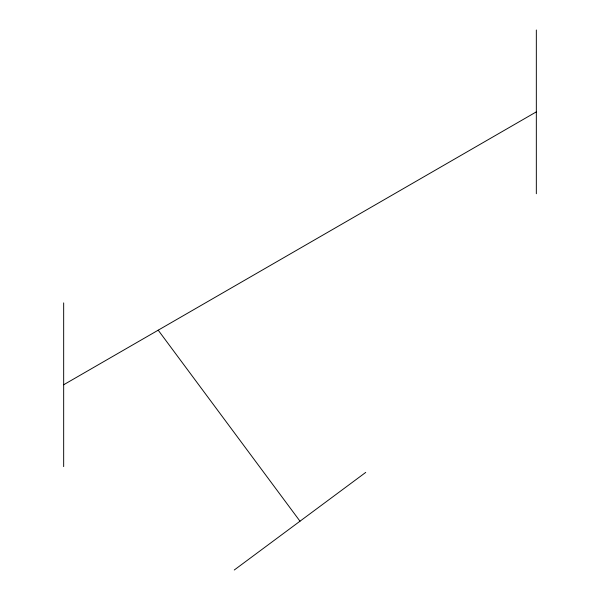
<?xml version="1.0" encoding="UTF-8"?>
<svg xmlns="http://www.w3.org/2000/svg" width="600" height="600" viewBox="0 0 600 600"><rect width="100%" height="100%" fill="white"/><g stroke="black" fill="none" stroke-linecap="round" stroke-linejoin="round"><path stroke-width="0.9" d="M234.263 570L365.737 472.403M63.668 384.757L536.332 111.87M158.197 330.18L300 521.205M536.332 30L536.332 193.733M63.668 302.888L63.668 466.627"/></g></svg>
